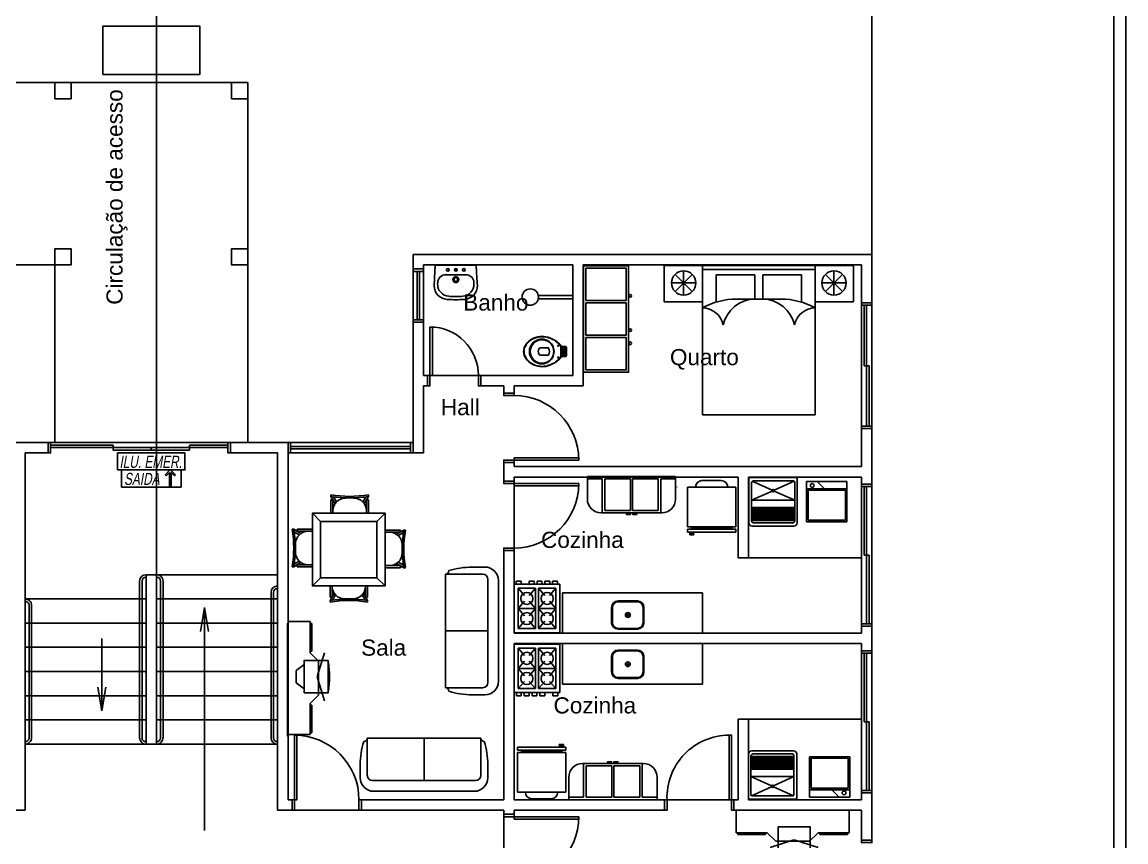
# Model space of a CAD drawing. Extents: x -120 to 1117, y 5 to 675.
# Drawn here: x -109.93 to -96.24, y 33.49 to 43.65 of the extents above; entities that cross this region are included whole.
import ezdxf
from ezdxf.enums import TextEntityAlignment as Align

# ---------------------------------------------------------------- set-up
doc = ezdxf.new("R2010")
doc.units = 0
doc.header["$MEASUREMENT"] = 0
doc.linetypes.add('HIDDEN', pattern=[0.375, 0.25, -0.125])
for name, color, linetype in [('esquadrias', 7, 'CONTINUOUS'), ('janela-porta', 6, 'CONTINUOUS'), ('moveis', 253, 'CONTINUOUS'), ('muro', 6, 'CONTINUOUS'), ('parede', 2, 'CONTINUOUS'), ('piso', 4, 'CONTINUOUS'), ('projecao', 4, 'HIDDEN'), ('texto', 7, 'CONTINUOUS'), ('TUBULAÇÃO', 6, 'CONTINUOUS'), ('TXT', 7, 'CONTINUOUS')]:
    doc.layers.add(name, color=color, linetype=linetype)
doc.styles.get("Standard").update_dxf_attribs({"font": 'arial.ttf'})

msp = doc.modelspace()

# ---------------------------------------------------------------- hatches: boundary and pattern name
at = {"layer": 'TUBULAÇÃO'}
msp.add_hatch(color=1, dxfattribs=at).paths.add_polyline_path([(-108.027, 38.041), (-108.041, 38.027), (-108.082, 38.068), (-108.082, 37.897), (-108.102, 37.897), (-108.102, 38.068), (-108.143, 38.027), (-108.157, 38.041), (-108.092, 38.106)])

# ---------------------------------------------------------------- linework, layer by layer
at = {"layer": 'esquadrias'}
for p, q in [((-108.472, 36.723), (-108.472, 34.782)), ((-108.442, 36.723), (-108.442, 34.782)), ((-108.212, 36.723), (-108.212, 34.782)), ((-108.182, 36.723), (-108.182, 34.782)), ((-106.842, 36.583), (-106.842, 34.782)), ((-106.812, 36.583), (-106.812, 34.782)), ((-109.842, 36.423), (-109.842, 34.782)), ((-109.812, 36.423), (-109.812, 34.782))]:
    msp.add_line(p, q, dxfattribs=at)
for centre, radius, start, end in [((-108.392, 36.723), 0.08, 90, 180), ((-108.392, 36.723), 0.05, 90, 180), ((-108.262, 36.723), 0.08, 0, 90), ((-108.262, 36.723), 0.05, 0, 90), ((-106.762, 36.583), 0.08, 90, 180), ((-106.762, 36.583), 0.05, 90, 180), ((-109.892, 36.423), 0.0798, 359.8689, 90.1311), ((-109.892, 36.423), 0.0496, 359.5309, 90.4691), ((-109.892, 34.782), 0.0797, 269.8105, 0.1895), ((-109.892, 34.782), 0.0495, 269.4167, 0.5833), ((-108.392, 34.782), 0.0797, 179.8105, 270.1895), ((-108.393, 34.782), 0.0495, 179.4167, 270.5833), ((-108.262, 34.782), 0.0797, 269.8105, 0.1895), ((-108.262, 34.782), 0.0495, 269.4167, 0.5833), ((-106.762, 34.782), 0.0797, 179.8105, 270.1895), ((-106.763, 34.782), 0.0495, 179.4167, 270.5833)]:
    msp.add_arc(centre, radius, start, end, dxfattribs=at)
at = {"layer": 'janela-porta', "color": 6, "linetype": 'Continuous'}
for p, q in [((-105.082, 40.563), (-105.082, 39.963)), ((-104.952, 40.563), (-104.952, 39.963)), ((-99.522, 40.143), (-99.522, 38.643)), ((-99.392, 40.143), (-99.392, 38.643)), ((-106.602, 38.443), (-105.112, 38.443)), ((-106.602, 38.313), (-105.112, 38.313)), ((-99.522, 37.895), (-99.522, 36.195)), ((-99.392, 37.895), (-99.392, 36.195)), ((-99.522, 35.83), (-99.522, 34.13)), ((-99.392, 35.83), (-99.392, 34.13)), ((-101.962, 34.013), (-101.932, 34.013))]:
    msp.add_line(p, q, dxfattribs=at)
for points in [[(-105.082, 40.593), (-105.082, 40.563), (-104.952, 40.563), (-104.952, 40.593)], [(-99.392, 40.173), (-99.392, 40.143), (-99.522, 40.143), (-99.522, 40.173)], [(-104.952, 39.933), (-104.952, 39.963), (-105.082, 39.963), (-105.082, 39.933)], [(-104.902, 39.143), (-104.872, 39.143), (-104.872, 39.273), (-104.902, 39.273)], [(-104.242, 39.273), (-104.272, 39.273), (-104.272, 39.143), (-104.242, 39.143)], [(-103.827, 39.053), (-103.827, 39.023), (-103.957, 39.023), (-103.957, 39.053)], [(-99.522, 38.613), (-99.522, 38.643), (-99.392, 38.643), (-99.392, 38.613)], [(-109.607, 38.443), (-109.577, 38.443), (-109.577, 38.313), (-109.607, 38.313)], [(-107.347, 38.313), (-107.377, 38.313), (-107.377, 38.443), (-107.347, 38.443)], [(-106.632, 38.443), (-106.602, 38.443), (-106.602, 38.313), (-106.632, 38.313)], [(-105.082, 38.313), (-105.112, 38.313), (-105.112, 38.443), (-105.082, 38.443)], [(-103.957, 38.193), (-103.957, 38.223), (-103.827, 38.223), (-103.827, 38.193)], [(-103.957, 37.963), (-103.957, 37.933), (-103.827, 37.933), (-103.827, 37.963)], [(-99.392, 37.925), (-99.392, 37.895), (-99.522, 37.895), (-99.522, 37.925)], [(-103.827, 37.103), (-103.827, 37.133), (-103.957, 37.133), (-103.957, 37.103)], [(-99.522, 36.165), (-99.522, 36.195), (-99.392, 36.195), (-99.392, 36.165)], [(-99.392, 35.86), (-99.392, 35.83), (-99.522, 35.83), (-99.522, 35.86)], [(-99.522, 34.1), (-99.522, 34.13), (-99.392, 34.13), (-99.392, 34.1)], [(-106.582, 33.883), (-106.552, 33.883), (-106.552, 34.013), (-106.582, 34.013)], [(-105.722, 34.013), (-105.752, 34.013), (-105.752, 33.883), (-105.722, 33.883)], [(-101.962, 34.013), (-101.932, 34.013), (-101.932, 33.883), (-101.962, 33.883)], [(-101.102, 33.883), (-101.132, 33.883), (-101.132, 34.013), (-101.102, 34.013)], [(-103.957, 33.833), (-103.957, 33.803), (-103.827, 33.803), (-103.827, 33.833)], [(-99.392, 33.513), (-99.392, 33.483), (-99.522, 33.483), (-99.522, 33.513)]]:
    msp.add_lwpolyline(points, dxfattribs=at)
for points in [[(-105.002, 40.563), (-105.002, 39.963), (-105.032, 39.963), (-105.032, 40.563), (-105.002, 40.563)], [(-99.457, 40.143), (-99.457, 39.393), (-99.487, 39.393), (-99.487, 40.143), (-99.457, 40.143)], [(-104.872, 39.273), (-104.842, 39.273), (-104.842, 39.873), (-104.872, 39.873), (-104.872, 39.273)], [(-99.427, 39.393), (-99.427, 38.643), (-99.457, 38.643), (-99.457, 39.393), (-99.427, 39.393)], [(-109.577, 38.378), (-108.802, 38.378), (-108.802, 38.408), (-109.577, 38.408), (-109.577, 38.378)], [(-108.802, 38.378), (-108.327, 38.378), (-108.327, 38.348), (-108.802, 38.348), (-108.802, 38.378)], [(-108.327, 38.378), (-107.852, 38.378), (-107.852, 38.348), (-108.327, 38.348), (-108.327, 38.378)], [(-107.852, 38.378), (-107.377, 38.378), (-107.377, 38.408), (-107.852, 38.408), (-107.852, 38.378)], [(-106.602, 38.363), (-105.112, 38.363), (-105.112, 38.393), (-106.602, 38.393), (-106.602, 38.363)], [(-103.827, 38.223), (-103.827, 38.253), (-103.027, 38.253), (-103.027, 38.223), (-103.827, 38.223)], [(-103.827, 37.933), (-103.827, 37.903), (-103.027, 37.903), (-103.027, 37.933), (-103.827, 37.933)], [(-99.457, 37.895), (-99.457, 37.045), (-99.487, 37.045), (-99.487, 37.895), (-99.457, 37.895)], [(-99.427, 37.045), (-99.427, 36.195), (-99.457, 36.195), (-99.457, 37.045), (-99.427, 37.045)], [(-99.457, 35.83), (-99.457, 34.98), (-99.487, 34.98), (-99.487, 35.83), (-99.457, 35.83)], [(-99.427, 34.98), (-99.427, 34.13), (-99.457, 34.13), (-99.457, 34.98), (-99.427, 34.98)], [(-106.552, 34.013), (-106.522, 34.013), (-106.522, 34.813), (-106.552, 34.813), (-106.552, 34.013)], [(-101.132, 34.013), (-101.162, 34.013), (-101.162, 34.813), (-101.132, 34.813), (-101.132, 34.013)], [(-103.827, 33.803), (-103.827, 33.773), (-103.027, 33.773), (-103.027, 33.803), (-103.827, 33.803)]]:
    msp.add_lwpolyline(points, close=True, dxfattribs=at)
for centre, radius, start, end in [((-104.872, 39.273), 0.6, 0, 90), ((-103.827, 38.223), 0.8, 0, 90), ((-103.827, 37.933), 0.8, 270, 0), ((-106.552, 34.013), 0.8, 0, 90), ((-101.162, 34.042), 0.771, 90, 182.1916), ((-103.827, 33.803), 0.8, 270, 0)]:
    msp.add_arc(centre, radius, start, end, dxfattribs=at)
at = {"layer": 'moveis'}
for p, q in [((-104.814, 40.481), (-104.806, 40.636)), ((-104.801, 40.641), (-104.551, 40.641)), ((-104.551, 40.521), (-104.676, 40.521)), ((-104.541, 40.581), (-104.562, 40.581)), ((-104.302, 40.641), (-104.551, 40.641)), ((-104.551, 40.591), (-104.551, 40.571)), ((-104.551, 40.521), (-104.426, 40.521)), ((-104.289, 40.481), (-104.297, 40.636)), ((-101.967, 40.635), (-101.967, 40.185)), ((-101.967, 40.635), (-101.494, 40.635)), ((-101.832, 40.525), (-101.62, 40.313)), ((-101.62, 40.525), (-101.832, 40.313)), ((-101.726, 40.569), (-101.726, 40.269)), ((-99.621, 40.635), (-101.494, 40.635)), ((-101.494, 38.785), (-101.494, 40.635)), ((-101.494, 40.585), (-100.094, 40.585)), ((-101.325, 40.519), (-100.844, 40.519)), ((-101.325, 40.181), (-101.325, 40.519)), ((-100.844, 40.519), (-100.844, 40.219)), ((-100.263, 40.519), (-100.744, 40.519)), ((-100.744, 40.519), (-100.744, 40.219)), ((-100.263, 40.181), (-100.263, 40.519)), ((-100.094, 38.785), (-100.094, 40.635)), ((-99.968, 40.525), (-99.756, 40.313)), ((-99.756, 40.525), (-99.968, 40.313)), ((-99.862, 40.569), (-99.862, 40.269)), ((-99.621, 40.635), (-99.776, 40.635)), ((-99.621, 40.635), (-99.621, 40.185)), ((-104.819, 40.376), (-104.814, 40.481)), ((-104.777, 40.411), (-104.776, 40.426)), ((-104.326, 40.411), (-104.327, 40.426)), ((-104.284, 40.376), (-104.289, 40.481)), ((-104.284, 40.385), (-104.284, 40.376)), ((-101.876, 40.419), (-101.576, 40.419)), ((-99.712, 40.419), (-100.012, 40.419)), ((-103.527, 40.264), (-103.102, 40.264)), ((-103.102, 40.224), (-103.527, 40.224)), ((-101.967, 40.185), (-101.494, 40.185)), ((-100.744, 40.219), (-101.07, 40.219)), ((-100.744, 40.219), (-100.518, 40.219)), ((-99.621, 40.185), (-100.094, 40.185)), ((-103.5, 39.614), (-103.404, 39.614)), ((-103.25, 39.644), (-103.25, 39.639)), ((-103.25, 39.639), (-103.25, 39.632)), ((-103.25, 39.632), (-103.25, 39.569)), ((-103.25, 39.632), (-103.192, 39.632)), ((-103.25, 39.622), (-103.206, 39.622)), ((-103.25, 39.507), (-103.25, 39.569)), ((-103.242, 39.605), (-103.231, 39.605)), ((-103.227, 39.605), (-103.227, 39.569)), ((-103.227, 39.569), (-103.227, 39.534)), ((-103.215, 39.601), (-103.215, 39.569)), ((-103.215, 39.538), (-103.215, 39.569)), ((-103.199, 39.614), (-103.199, 39.569)), ((-103.199, 39.569), (-103.199, 39.524)), ((-103.18, 39.621), (-103.18, 39.569)), ((-103.18, 39.569), (-103.18, 39.518)), ((-103.404, 39.525), (-103.5, 39.525)), ((-103.206, 39.517), (-103.25, 39.517)), ((-103.25, 39.507), (-103.25, 39.5)), ((-103.192, 39.507), (-103.25, 39.507)), ((-103.25, 39.5), (-103.25, 39.495)), ((-103.242, 39.533), (-103.231, 39.533)), ((-101.494, 38.785), (-100.094, 38.785)), ((-101.826, 38.02), (-102.92, 38.02)), ((-102.92, 37.99), (-102.92, 38.02)), ((-102.92, 37.99), (-102.735, 37.99)), ((-102.92, 37.99), (-102.92, 37.74)), ((-102.735, 37.57), (-102.735, 37.99)), ((-102.705, 37.6), (-102.705, 37.99)), ((-102.705, 37.99), (-102.385, 37.99)), ((-102.385, 37.6), (-102.385, 37.99)), ((-102.361, 37.6), (-102.361, 37.99)), ((-102.361, 37.99), (-102.041, 37.99)), ((-102.041, 37.6), (-102.041, 37.99)), ((-101.826, 37.99), (-102.011, 37.99)), ((-102.011, 37.57), (-102.011, 37.99)), ((-101.826, 38.02), (-101.826, 37.99)), ((-101.826, 37.99), (-101.826, 37.74)), ((-101.259, 37.97), (-101.499, 37.97)), ((-100.318, 38.006), (-100.918, 38.006)), ((-100.918, 38.006), (-100.918, 37.443)), ((-100.876, 37.962), (-100.628, 37.85)), ((-100.355, 37.962), (-100.603, 37.85)), ((-100.318, 37.444), (-100.318, 38.006)), ((-99.701, 37.959), (-100.201, 37.959)), ((-100.201, 37.959), (-100.201, 37.459)), ((-100.069, 37.959), (-99.979, 37.869)), ((-99.701, 37.959), (-99.701, 37.459)), ((-106.1, 37.793), (-106.1, 37.773)), ((-105.635, 37.793), (-105.635, 37.773)), ((-101.809, 37.89), (-101.809, 37.887)), ((-101.079, 37.887), (-101.679, 37.887)), ((-101.679, 37.887), (-101.679, 37.397)), ((-101.179, 37.887), (-101.179, 37.89)), ((-101.079, 37.397), (-101.079, 37.887)), ((-100.628, 37.839), (-100.883, 37.725)), ((-100.603, 37.839), (-100.348, 37.725)), ((-100.181, 37.849), (-100.181, 37.479)), ((-99.721, 37.849), (-99.721, 37.479)), ((-106.1, 37.773), (-106.048, 37.684)), ((-106.1, 37.564), (-106.1, 37.731)), ((-106.075, 37.731), (-106.1, 37.731)), ((-106.075, 37.731), (-106.075, 37.564)), ((-106.069, 37.768), (-106.032, 37.704)), ((-105.917, 37.754), (-105.818, 37.754)), ((-105.703, 37.704), (-105.666, 37.768)), ((-105.687, 37.684), (-105.635, 37.773)), ((-105.66, 37.731), (-105.66, 37.564)), ((-105.66, 37.731), (-105.635, 37.731)), ((-105.635, 37.731), (-105.635, 37.564)), ((-106.229, 37.464), (-106.329, 37.564)), ((-105.429, 37.564), (-105.529, 37.464)), ((-102.735, 37.57), (-102.75, 37.57)), ((-102.735, 37.57), (-102.011, 37.57)), ((-102.385, 37.6), (-102.705, 37.6)), ((-102.041, 37.6), (-102.361, 37.6)), ((-102.011, 37.57), (-101.996, 37.57)), ((-100.883, 37.634), (-100.348, 37.634)), ((-100.883, 37.624), (-100.348, 37.624)), ((-100.883, 37.614), (-100.348, 37.614)), ((-100.883, 37.604), (-100.348, 37.604)), ((-100.883, 37.594), (-100.348, 37.594)), ((-100.883, 37.579), (-100.348, 37.579)), ((-100.883, 37.564), (-100.348, 37.564)), ((-100.883, 37.549), (-100.348, 37.549)), ((-100.883, 37.534), (-100.348, 37.534)), ((-100.883, 37.514), (-100.348, 37.514)), ((-101.679, 37.397), (-101.079, 37.397)), ((-101.679, 37.367), (-101.679, 37.329)), ((-101.679, 37.367), (-101.079, 37.367)), ((-101.629, 37.397), (-101.629, 37.367)), ((-101.629, 37.389), (-101.129, 37.389)), ((-101.629, 37.382), (-101.129, 37.382)), ((-101.629, 37.375), (-101.129, 37.375)), ((-101.129, 37.367), (-101.129, 37.397)), ((-101.079, 37.329), (-101.079, 37.367)), ((-100.883, 37.494), (-100.348, 37.494)), ((-100.883, 37.474), (-100.348, 37.474)), ((-100.878, 37.406), (-100.359, 37.406)), ((-99.701, 37.459), (-100.201, 37.459)), ((-99.721, 37.479), (-100.181, 37.479)), ((-106.581, 37.366), (-106.561, 37.366)), ((-106.471, 37.314), (-106.561, 37.366)), ((-106.492, 37.298), (-106.556, 37.335)), ((-106.518, 37.366), (-106.329, 37.366)), ((-106.518, 37.341), (-106.518, 37.366)), ((-106.518, 37.341), (-106.329, 37.341)), ((-105.429, 37.355), (-105.238, 37.355)), ((-105.238, 37.331), (-105.429, 37.331)), ((-105.195, 37.355), (-105.285, 37.304)), ((-105.2, 37.324), (-105.264, 37.287)), ((-105.238, 37.331), (-105.238, 37.355)), ((-105.176, 37.355), (-105.195, 37.355)), ((-101.679, 37.329), (-101.079, 37.329)), ((-101.649, 37.329), (-101.649, 37.299)), ((-101.649, 37.299), (-101.599, 37.299)), ((-101.639, 37.309), (-101.639, 37.329)), ((-101.599, 37.309), (-101.639, 37.309)), ((-101.599, 37.299), (-101.599, 37.309)), ((-106.541, 37.084), (-106.541, 37.183)), ((-105.215, 37.172), (-105.215, 37.073)), ((-106.556, 36.932), (-106.492, 36.969)), ((-105.264, 36.959), (-105.2, 36.922)), ((-106.581, 36.901), (-106.561, 36.901)), ((-106.561, 36.901), (-106.471, 36.953)), ((-106.518, 36.926), (-106.329, 36.926)), ((-106.518, 36.926), (-106.518, 36.901)), ((-106.329, 36.901), (-106.518, 36.901)), ((-105.238, 36.915), (-105.429, 36.915)), ((-105.238, 36.89), (-105.429, 36.89)), ((-105.285, 36.942), (-105.195, 36.89)), ((-105.238, 36.915), (-105.238, 36.89)), ((-105.176, 36.89), (-105.195, 36.89)), ((-104.19, 36.897), (-104.351, 36.897)), ((-106.229, 36.764), (-106.329, 36.664)), ((-105.529, 36.764), (-105.429, 36.664)), ((-104.219, 36.809), (-104.681, 36.809)), ((-104.681, 35.402), (-104.681, 36.809)), ((-104.153, 35.468), (-104.153, 36.743)), ((-104.021, 35.482), (-104.021, 36.728)), ((-103.827, 36.084), (-103.827, 36.684)), ((-103.827, 36.684), (-103.263, 36.684)), ((-103.802, 36.724), (-103.742, 36.724)), ((-103.802, 36.684), (-103.802, 36.724)), ((-103.742, 36.684), (-103.742, 36.724)), ((-103.641, 36.684), (-103.641, 36.724)), ((-103.641, 36.724), (-103.581, 36.724)), ((-103.581, 36.684), (-103.581, 36.724)), ((-103.544, 36.724), (-103.484, 36.724)), ((-103.544, 36.684), (-103.544, 36.724)), ((-103.484, 36.684), (-103.484, 36.724)), ((-103.447, 36.724), (-103.387, 36.724)), ((-103.447, 36.684), (-103.447, 36.724)), ((-103.387, 36.684), (-103.387, 36.724)), ((-103.351, 36.684), (-103.351, 36.724)), ((-103.351, 36.724), (-103.291, 36.724)), ((-103.291, 36.684), (-103.291, 36.724)), ((-103.263, 36.084), (-103.263, 36.684)), ((-106.111, 36.526), (-106.111, 36.664)), ((-106.059, 36.572), (-106.111, 36.483)), ((-106.086, 36.526), (-106.086, 36.664)), ((-106.042, 36.552), (-106.079, 36.488)), ((-105.677, 36.488), (-105.714, 36.552)), ((-105.646, 36.483), (-105.697, 36.572)), ((-105.67, 36.526), (-105.67, 36.664)), ((-105.646, 36.664), (-105.646, 36.526)), ((-103.777, 36.634), (-103.565, 36.634)), ((-103.777, 36.134), (-103.777, 36.634)), ((-103.777, 36.634), (-103.7, 36.543)), ((-103.642, 36.543), (-103.565, 36.634)), ((-103.565, 36.634), (-103.565, 36.134)), ((-103.525, 36.634), (-103.525, 36.134)), ((-103.525, 36.634), (-103.313, 36.634)), ((-103.525, 36.634), (-103.448, 36.543)), ((-103.39, 36.543), (-103.313, 36.634)), ((-103.313, 36.134), (-103.313, 36.634)), ((-103.227, 36.078), (-103.227, 36.578)), ((-103.227, 36.578), (-101.494, 36.578)), ((-101.494, 36.578), (-101.494, 36.078)), ((-106.086, 36.526), (-106.111, 36.526)), ((-106.111, 36.463), (-106.111, 36.483)), ((-105.829, 36.503), (-105.928, 36.503)), ((-105.67, 36.526), (-105.646, 36.526)), ((-105.646, 36.463), (-105.646, 36.483)), ((-103.777, 36.384), (-103.7, 36.475)), ((-103.642, 36.475), (-103.565, 36.384)), ((-103.525, 36.384), (-103.448, 36.475)), ((-103.39, 36.475), (-103.313, 36.384)), ((-102.539, 36.478), (-102.299, 36.478)), ((-102.539, 36.468), (-102.299, 36.468)), ((-103.565, 36.384), (-103.777, 36.384)), ((-103.7, 36.293), (-103.777, 36.384)), ((-103.565, 36.384), (-103.642, 36.293)), ((-103.313, 36.384), (-103.525, 36.384)), ((-103.448, 36.293), (-103.525, 36.384)), ((-103.313, 36.384), (-103.39, 36.293)), ((-102.619, 36.208), (-102.619, 36.398)), ((-102.609, 36.208), (-102.609, 36.398)), ((-102.229, 36.398), (-102.229, 36.208)), ((-102.219, 36.398), (-102.219, 36.208)), ((-106.639, 36.221), (-106.359, 36.221)), ((-106.639, 34.801), (-106.639, 36.201)), ((-106.359, 36.221), (-106.359, 35.836)), ((-106.359, 35.857), (-106.359, 36.2)), ((-106.359, 36.2), (-106.338, 36.2)), ((-106.338, 36.2), (-106.338, 35.857)), ((-103.7, 36.225), (-103.777, 36.134)), ((-103.565, 36.134), (-103.642, 36.225)), ((-103.448, 36.225), (-103.525, 36.134)), ((-103.313, 36.134), (-103.39, 36.225)), ((-102.299, 36.138), (-102.539, 36.138)), ((-104.681, 36.105), (-104.153, 36.105)), ((-103.263, 36.084), (-103.827, 36.084)), ((-103.565, 36.134), (-103.777, 36.134)), ((-103.313, 36.134), (-103.525, 36.134)), ((-102.299, 36.128), (-102.539, 36.128)), ((-103.827, 35.941), (-103.263, 35.941)), ((-103.827, 35.941), (-103.827, 35.341)), ((-103.777, 35.891), (-103.777, 35.391)), ((-103.777, 35.891), (-103.565, 35.891)), ((-103.777, 35.891), (-103.7, 35.8)), ((-103.642, 35.8), (-103.565, 35.891)), ((-103.565, 35.391), (-103.565, 35.891)), ((-103.525, 35.391), (-103.525, 35.891)), ((-103.525, 35.891), (-103.313, 35.891)), ((-103.525, 35.891), (-103.448, 35.8)), ((-103.39, 35.8), (-103.313, 35.891)), ((-103.313, 35.891), (-103.313, 35.391)), ((-103.263, 35.941), (-103.263, 35.341)), ((-103.227, 35.948), (-103.227, 35.448)), ((-102.539, 35.868), (-102.299, 35.868)), ((-101.494, 35.448), (-101.494, 35.948)), ((-106.338, 35.857), (-106.359, 35.857)), ((-106.359, 35.836), (-106.254, 35.731)), ((-106.272, 35.541), (-106.178, 35.836)), ((-106.254, 35.731), (-106.254, 35.311)), ((-103.777, 35.641), (-103.7, 35.731)), ((-103.642, 35.731), (-103.565, 35.641)), ((-103.525, 35.641), (-103.448, 35.731)), ((-103.39, 35.731), (-103.313, 35.641)), ((-102.619, 35.598), (-102.619, 35.788)), ((-102.609, 35.598), (-102.609, 35.788)), ((-102.539, 35.858), (-102.299, 35.858)), ((-102.229, 35.788), (-102.229, 35.598)), ((-102.219, 35.788), (-102.219, 35.598)), ((-103.777, 35.641), (-103.565, 35.641)), ((-103.7, 35.55), (-103.777, 35.641)), ((-103.565, 35.641), (-103.642, 35.55)), ((-103.525, 35.641), (-103.313, 35.641)), ((-103.448, 35.55), (-103.525, 35.641)), ((-103.313, 35.641), (-103.39, 35.55)), ((-106.272, 35.536), (-106.178, 35.241)), ((-103.7, 35.481), (-103.777, 35.391)), ((-103.565, 35.391), (-103.642, 35.481)), ((-103.448, 35.481), (-103.525, 35.391)), ((-103.313, 35.391), (-103.39, 35.481)), ((-102.299, 35.528), (-102.539, 35.528)), ((-102.299, 35.518), (-102.539, 35.518)), ((-104.219, 35.402), (-104.681, 35.402)), ((-104.19, 35.314), (-104.351, 35.314)), ((-103.263, 35.341), (-103.827, 35.341)), ((-103.799, 35.341), (-103.799, 35.301)), ((-103.565, 35.391), (-103.777, 35.391)), ((-103.739, 35.341), (-103.739, 35.301)), ((-103.702, 35.341), (-103.702, 35.301)), ((-103.642, 35.341), (-103.642, 35.301)), ((-103.606, 35.341), (-103.606, 35.301)), ((-103.546, 35.341), (-103.546, 35.301)), ((-103.313, 35.391), (-103.525, 35.391)), ((-103.509, 35.341), (-103.509, 35.301)), ((-103.449, 35.341), (-103.449, 35.301)), ((-103.348, 35.341), (-103.348, 35.301)), ((-103.288, 35.341), (-103.288, 35.301)), ((-103.227, 35.448), (-101.494, 35.448)), ((-106.254, 35.311), (-106.359, 35.206)), ((-106.359, 35.206), (-106.359, 34.821)), ((-106.359, 35.185), (-106.359, 34.842)), ((-106.338, 35.185), (-106.359, 35.185)), ((-106.338, 34.842), (-106.338, 35.185)), ((-103.739, 35.301), (-103.799, 35.301)), ((-103.642, 35.301), (-103.702, 35.301)), ((-103.546, 35.301), (-103.606, 35.301)), ((-103.449, 35.301), (-103.509, 35.301)), ((-103.288, 35.301), (-103.348, 35.301)), ((-106.359, 34.821), (-106.639, 34.821)), ((-106.359, 34.842), (-106.338, 34.842)), ((-105.649, 34.316), (-105.649, 34.778)), ((-105.649, 34.778), (-104.242, 34.778)), ((-104.945, 34.778), (-104.945, 34.25)), ((-104.242, 34.316), (-104.242, 34.778)), ((-103.788, 34.667), (-103.788, 34.629)), ((-103.188, 34.667), (-103.788, 34.667)), ((-103.218, 34.697), (-103.268, 34.697)), ((-103.268, 34.697), (-103.268, 34.687)), ((-103.268, 34.687), (-103.228, 34.687)), ((-103.228, 34.687), (-103.228, 34.667)), ((-103.218, 34.667), (-103.218, 34.697)), ((-103.188, 34.629), (-103.188, 34.667)), ((-103.188, 34.629), (-103.788, 34.629)), ((-103.788, 34.599), (-103.788, 34.109)), ((-103.188, 34.599), (-103.788, 34.599)), ((-103.738, 34.629), (-103.738, 34.599)), ((-103.238, 34.621), (-103.738, 34.621)), ((-103.238, 34.614), (-103.738, 34.614)), ((-103.238, 34.607), (-103.738, 34.607)), ((-103.238, 34.599), (-103.238, 34.629)), ((-103.188, 34.109), (-103.188, 34.599)), ((-100.923, 34.581), (-100.923, 34.019)), ((-100.358, 34.551), (-100.892, 34.551)), ((-100.358, 34.531), (-100.892, 34.531)), ((-100.358, 34.511), (-100.892, 34.511)), ((-100.363, 34.619), (-100.882, 34.619)), ((-100.323, 34.019), (-100.323, 34.582)), ((-100.167, 34.047), (-100.167, 34.547)), ((-100.167, 34.547), (-99.667, 34.547)), ((-100.147, 34.157), (-100.147, 34.527)), ((-100.147, 34.527), (-99.687, 34.527)), ((-99.687, 34.157), (-99.687, 34.527)), ((-99.667, 34.047), (-99.667, 34.547)), ((-105.737, 34.287), (-105.737, 34.448)), ((-104.154, 34.287), (-104.154, 34.448)), ((-102.966, 34.464), (-102.981, 34.464)), ((-102.241, 34.464), (-102.966, 34.464)), ((-102.966, 34.464), (-102.966, 34.044)), ((-102.936, 34.434), (-102.936, 34.044)), ((-102.936, 34.434), (-102.616, 34.434)), ((-102.616, 34.434), (-102.616, 34.044)), ((-102.591, 34.434), (-102.591, 34.044)), ((-102.591, 34.434), (-102.271, 34.434)), ((-102.271, 34.434), (-102.271, 34.044)), ((-102.241, 34.464), (-102.241, 34.044)), ((-102.241, 34.464), (-102.226, 34.464)), ((-100.358, 34.491), (-100.892, 34.491)), ((-100.358, 34.476), (-100.892, 34.476)), ((-100.358, 34.461), (-100.892, 34.461)), ((-100.358, 34.446), (-100.892, 34.446)), ((-100.358, 34.431), (-100.892, 34.431)), ((-100.358, 34.421), (-100.892, 34.421)), ((-100.358, 34.411), (-100.892, 34.411)), ((-100.358, 34.401), (-100.892, 34.401)), ((-100.358, 34.391), (-100.892, 34.391)), ((-105.583, 34.25), (-104.308, 34.25)), ((-103.151, 34.044), (-103.151, 34.294)), ((-102.056, 34.044), (-102.056, 34.294)), ((-100.638, 34.186), (-100.892, 34.3)), ((-100.612, 34.186), (-100.358, 34.3)), ((-105.569, 34.118), (-104.322, 34.118)), ((-103.788, 34.109), (-103.188, 34.109)), ((-103.688, 34.109), (-103.688, 34.106)), ((-103.288, 34.106), (-103.288, 34.109)), ((-100.886, 34.063), (-100.638, 34.174)), ((-100.365, 34.063), (-100.612, 34.174)), ((-99.799, 34.047), (-99.889, 34.137)), ((-103.608, 34.026), (-103.368, 34.026)), ((-103.151, 34.014), (-103.151, 34.044)), ((-103.151, 34.044), (-102.966, 34.044)), ((-103.151, 34.014), (-102.056, 34.014)), ((-102.616, 34.044), (-102.936, 34.044)), ((-102.271, 34.044), (-102.591, 34.044)), ((-102.056, 34.044), (-102.241, 34.044)), ((-102.056, 34.044), (-102.056, 34.014)), ((-100.923, 34.019), (-100.323, 34.019)), ((-100.167, 34.047), (-99.667, 34.047)), ((-101.074, 33.604), (-101.074, 33.884)), ((-99.674, 33.884), (-99.674, 33.604)), ((-100.689, 33.604), (-101.074, 33.604)), ((-100.71, 33.604), (-101.053, 33.604)), ((-101.053, 33.604), (-101.053, 33.583)), ((-101.053, 33.583), (-100.71, 33.583)), ((-100.71, 33.583), (-100.71, 33.604)), ((-100.584, 33.499), (-100.689, 33.604)), ((-100.059, 33.604), (-100.164, 33.499)), ((-99.674, 33.604), (-100.059, 33.604)), ((-100.038, 33.604), (-99.695, 33.604)), ((-100.038, 33.583), (-100.038, 33.604)), ((-99.695, 33.583), (-100.038, 33.583)), ((-99.695, 33.604), (-99.695, 33.583)), ((-100.359, 33.517), (-100.654, 33.422)), ((-100.164, 33.499), (-100.584, 33.499)), ((-100.354, 33.517), (-100.058, 33.422))]:
    msp.add_line(p, q, dxfattribs=at)
for points in [[(-102.968, 39.312), (-102.408, 39.312), (-102.408, 40.632), (-102.968, 40.632), (-102.968, 39.312)], [(-102.938, 40.202), (-102.438, 40.202), (-102.438, 40.602), (-102.938, 40.602), (-102.938, 40.202)], [(-102.938, 39.772), (-102.438, 39.772), (-102.438, 40.172), (-102.938, 40.172), (-102.938, 39.772)], [(-102.938, 39.342), (-102.438, 39.342), (-102.438, 39.742), (-102.938, 39.742), (-102.938, 39.342)], [(-105.429, 37.564), (-105.429, 36.664), (-106.329, 36.664), (-106.329, 37.564), (-105.429, 37.564)], [(-102.385, 37.56), (-102.385, 37.55), (-102.435, 37.55), (-102.435, 37.56), (-102.385, 37.56)], [(-102.308, 37.56), (-102.308, 37.55), (-102.358, 37.55), (-102.358, 37.56), (-102.308, 37.56)], [(-105.529, 37.464), (-105.529, 36.764), (-106.229, 36.764), (-106.229, 37.464), (-105.529, 37.464)], [(-106.432, 35.339), (-106.432, 35.739), (-106.132, 35.739), (-106.132, 35.339), (-106.432, 35.339)], [(-102.669, 34.474), (-102.669, 34.484), (-102.619, 34.484), (-102.619, 34.474), (-102.669, 34.474)], [(-102.591, 34.474), (-102.591, 34.484), (-102.541, 34.484), (-102.541, 34.474), (-102.591, 34.474)], [(-100.556, 33.676), (-100.156, 33.676), (-100.156, 33.376), (-100.556, 33.376), (-100.556, 33.676)]]:
    msp.add_lwpolyline(points, close=True, dxfattribs=at)
for points in [[(-100.348, 37.725), (-100.883, 37.725), (-100.883, 37.949)], [(-100.868, 37.965), (-100.362, 37.965)], [(-100.348, 37.95), (-100.348, 37.725)], [(-99.701, 37.869), (-100.201, 37.869)], [(-99.721, 37.849), (-100.181, 37.849)], [(-100.348, 37.725), (-100.883, 37.725), (-100.883, 37.468)], [(-100.348, 37.473), (-100.348, 37.725)], [(-100.86, 37.444), (-100.377, 37.444)], [(-106.432, 35.689), (-106.532, 35.614), (-106.532, 35.464), (-106.432, 35.389)], [(-100.892, 34.3), (-100.358, 34.3), (-100.358, 34.557)], [(-100.892, 34.552), (-100.892, 34.3)], [(-100.381, 34.581), (-100.863, 34.581)], [(-100.892, 34.3), (-100.358, 34.3), (-100.358, 34.076)], [(-100.892, 34.075), (-100.892, 34.3)], [(-100.167, 34.137), (-99.667, 34.137)], [(-100.147, 34.157), (-99.687, 34.157)], [(-100.373, 34.06), (-100.879, 34.06)]]:
    msp.add_lwpolyline(points, dxfattribs=at)
for centre, radius in [((-104.651, 40.581), 0.016), ((-104.551, 40.581), 0.016), ((-104.451, 40.581), 0.016), ((-101.726, 40.419), 0.15), ((-99.862, 40.419), 0.15), ((-104.551, 40.461), 0.0375), ((-104.551, 40.461), 0.0225), ((-103.628, 40.244), 0.102), ((-102.39, 40.261), 0.017), ((-102.39, 39.835), 0.017), ((-103.28, 39.642), 0.0075), ((-102.39, 39.671), 0.017), ((-103.28, 39.496), 0.0075), ((-100.132, 37.908), 0.0235), ((-100.616, 37.845), 0.014), ((-103.671, 36.509), 0.075), ((-103.419, 36.509), 0.075), ((-103.671, 36.259), 0.075), ((-103.419, 36.259), 0.075), ((-102.419, 36.303), 0.03), ((-102.419, 36.303), 0.01), ((-103.671, 35.766), 0.075), ((-103.419, 35.766), 0.075), ((-103.671, 35.516), 0.075), ((-103.419, 35.516), 0.075), ((-102.419, 35.693), 0.03), ((-102.419, 35.693), 0.01), ((-100.625, 34.18), 0.014), ((-99.737, 34.098), 0.0235)]:
    msp.add_circle(centre, radius, dxfattribs=at)
for centre, radius, start, end in [((-104.801, 40.636), 0.005, 90, 177.0582), ((-104.676, 40.421), 0.1, 90, 177.0582), ((-104.426, 40.421), 0.1, 2.9418, 90), ((-104.649, 40.385), 0.17, 180, 265.3019), ((-104.627, 40.403), 0.15, 177.0582, 266.2836), ((-104.476, 40.403), 0.15, 273.7164, 2.9418), ((-104.454, 40.385), 0.17, 274.6981, 0), ((-104.551, 41.571), 1.32, 266.2836, 270), ((-104.551, 41.571), 1.32, 270, 273.7164), ((-104.551, 41.571), 1.36, 265.3019, 270), ((-104.551, 41.571), 1.36, 270, 274.6981), ((-101.07, 39.342), 0.877, 90, 118.8881), ((-101.494, 39.848), 0.262, 11.064, 90.0505), ((-100.829, 39.801), 0.42, 92.0643, 166.5578), ((-100.759, 39.801), 0.42, 13.4422, 87.9357), ((-100.518, 39.342), 0.877, 61.1119, 90), ((-100.094, 39.848), 0.262, 89.9495, 168.936), ((-103.47, 39.494), 0.268, 121.6809, 141.8397), ((-103.47, 39.494), 0.264, 121.6861, 141.8298), ((-103.482, 39.509), 0.248, 96.483, 121.0731), ((-103.482, 39.509), 0.244, 96.4778, 121.0674), ((-103.483, 39.566), 0.157, 100.028, 138.7776), ((-103.483, 39.571), 0.144, 100.8079, 136.9265), ((-103.481, 39.514), 0.243, 73.2378, 97.0453), ((-103.481, 39.514), 0.239, 84.2407, 97.0506), ((-103.484, 39.577), 0.146, 59.7019, 100.4456), ((-103.482, 39.57), 0.145, 60.1948, 101.0664), ((-103.499, 39.424), 0.331, 55.8497, 82.7065), ((-103.499, 39.424), 0.335, 55.8476, 74.7475), ((-103.487, 39.569), 0.154, 0.2488, 60.3441), ((-103.483, 39.57), 0.146, 359.8878, 60.0886), ((-103.492, 39.437), 0.316, 40.7546, 55.5359), ((-103.492, 39.437), 0.32, 41.9479, 55.5381), ((-103.561, 39.57), 0.149, 143.0019, 180.1282), ((-103.561, 39.569), 0.149, 179.8718, 216.9981), ((-103.561, 39.57), 0.144, 143.02, 180.1282), ((-103.561, 39.569), 0.144, 179.8718, 216.98), ((-103.485, 39.57), 0.153, 139.3363, 180.0547), ((-103.485, 39.569), 0.153, 179.9453, 220.6637), ((-103.486, 39.571), 0.142, 136.2284, 180.6636), ((-103.486, 39.568), 0.142, 179.3364, 223.7716), ((-103.444, 39.569), 0.0846, 159.2223, 200.7777), ((-103.501, 39.59), 0.0241, 89.1095, 156.4896), ((-103.483, 39.569), 0.146, 299.9114, 0.1122), ((-103.487, 39.57), 0.154, 299.6559, 359.7512), ((-103.456, 39.569), 0.0683, 319.3118, 40.6882), ((-103.26, 39.644), 0.0102, 358.3086, 45.2439), ((-103.26, 39.638), 0.00945, 6.988, 38.6516), ((-103.242, 39.614), 0.00832, 184.718, 267.9851), ((-103.232, 39.617), 0.0119, 274.0521, 294.0204), ((-103.223, 39.594), 0.0131, 70.6125, 109.6582), ((-103.221, 39.601), 0.00592, 43.936, 67.4016), ((-103.222, 39.601), 0.00666, 357.9572, 36.1023), ((-103.206, 39.615), 0.00728, 358.275, 91.725), ((-103.192, 39.62), 0.0118, 3.6802, 91.299), ((-103.47, 39.645), 0.268, 218.1603, 238.3191), ((-103.47, 39.645), 0.264, 218.1702, 238.3139), ((-103.482, 39.629), 0.244, 238.9326, 263.5222), ((-103.483, 39.573), 0.157, 221.2224, 259.972), ((-103.483, 39.567), 0.144, 223.0735, 259.1921), ((-103.501, 39.549), 0.0241, 203.5104, 270.8905), ((-103.482, 39.569), 0.145, 258.9336, 299.8052), ((-103.484, 39.562), 0.146, 259.5544, 300.2981), ((-103.499, 39.715), 0.331, 277.2935, 304.1503), ((-103.499, 39.715), 0.335, 285.2525, 304.1523), ((-103.492, 39.702), 0.316, 304.4641, 319.2454), ((-103.492, 39.702), 0.32, 304.4619, 318.0521), ((-103.26, 39.495), 0.0102, 314.7561, 1.6914), ((-103.26, 39.501), 0.00945, 321.3484, 353.012), ((-103.242, 39.525), 0.00832, 92.0149, 175.282), ((-103.232, 39.522), 0.0119, 65.9796, 85.9479), ((-103.223, 39.545), 0.0131, 250.3419, 289.3875), ((-103.221, 39.538), 0.00592, 292.5983, 316.064), ((-103.222, 39.538), 0.00666, 323.8977, 2.0428), ((-103.206, 39.524), 0.00728, 268.275, 1.725), ((-103.192, 39.519), 0.0118, 268.701, 356.3198), ((-103.482, 39.629), 0.248, 238.9269, 263.517), ((-103.481, 39.624), 0.243, 262.9547, 286.7622), ((-103.481, 39.624), 0.239, 262.9494, 275.7593), ((-101.499, 37.89), 0.08, 90, 180), ((-101.259, 37.89), 0.08, 0, 90), ((-100.865, 37.947), 0.0184, 99.4954, 172.9816), ((-100.366, 37.947), 0.0177, 6.1155, 77.8974), ((-105.868, 39.15), 1.376, 260.271, 279.729), ((-105.868, 39.13), 1.376, 260.271, 279.729), ((-105.917, 37.595), 0.158, 90, 180), ((-105.818, 37.595), 0.158, 0, 90), ((-102.75, 37.74), 0.17, 180, 270), ((-101.996, 37.74), 0.17, 270, 0), ((-100.878, 37.446), 0.04, 184.4716, 269.908), ((-100.856, 37.471), 0.0273, 185.6846, 261.89), ((-100.377, 37.472), 0.0285, 268.9331, 2.9271), ((-100.366, 37.454), 0.0487, 278.3965, 347.5708), ((-107.937, 37.134), 1.376, 350.271, 9.729), ((-107.918, 37.134), 1.376, 350.271, 9.729), ((-106.383, 37.183), 0.158, 90, 180), ((-105.374, 37.172), 0.158, 0, 90), ((-103.839, 37.123), 1.376, 170.271, 189.729), ((-103.819, 37.123), 1.376, 170.271, 189.729), ((-106.383, 37.084), 0.158, 180, 270), ((-105.374, 37.073), 0.158, 270, 0), ((-104.681, 36.853), 0.044, 270.0031, 0), ((-104.348, 35.927), 0.97, 90.1722, 107.3184), ((-104.19, 36.729), 0.169, 0, 90), ((-104.219, 36.743), 0.066, 0, 90), ((-105.928, 36.661), 0.158, 180, 270), ((-105.829, 36.661), 0.158, 270, 0), ((-105.878, 35.126), 1.376, 80.271, 99.729), ((-105.878, 35.107), 1.376, 80.271, 99.729), ((-102.539, 36.398), 0.08, 90, 180), ((-102.539, 36.398), 0.07, 90, 180), ((-102.299, 36.398), 0.08, 0, 90), ((-102.299, 36.398), 0.07, 0, 90), ((-102.539, 36.208), 0.08, 180, 270), ((-102.539, 36.208), 0.07, 180, 270), ((-102.299, 36.208), 0.08, 270, 0), ((-102.299, 36.208), 0.07, 270, 0), ((-102.539, 35.788), 0.08, 90, 180), ((-102.299, 35.788), 0.08, 0, 90), ((-102.539, 35.788), 0.07, 90, 180), ((-102.299, 35.788), 0.07, 0, 90), ((-107.164, 35.539), 1.048, 350.3828, 9.6172), ((-102.539, 35.598), 0.08, 180, 270), ((-102.539, 35.598), 0.07, 180, 270), ((-102.299, 35.598), 0.08, 270, 0), ((-102.299, 35.598), 0.07, 270, 0), ((-104.219, 35.468), 0.066, 270, 0), ((-104.19, 35.482), 0.169, 270, 0), ((-104.681, 35.358), 0.044, 0, 89.997), ((-104.348, 36.284), 0.97, 252.6816, 269.8277), ((-105.693, 34.778), 0.044, 270, 359.997), ((-104.198, 34.778), 0.044, 180.0031, 270), ((-104.767, 34.445), 0.97, 162.6817, 179.8277), ((-105.124, 34.445), 0.97, 0.1722, 17.3184), ((-100.875, 34.57), 0.0487, 98.3965, 167.5708), ((-100.864, 34.552), 0.0285, 88.9331, 182.9271), ((-100.385, 34.554), 0.0273, 5.6845, 81.89), ((-100.363, 34.579), 0.04, 4.4716, 89.908), ((-102.981, 34.294), 0.17, 90, 180), ((-102.226, 34.294), 0.17, 0, 90), ((-105.569, 34.287), 0.169, 180, 270), ((-105.583, 34.316), 0.066, 180, 270), ((-104.322, 34.287), 0.169, 270, 0), ((-104.308, 34.316), 0.066, 270, 0), ((-103.608, 34.106), 0.08, 180, 270), ((-103.368, 34.106), 0.08, 270, 0), ((-100.875, 34.077), 0.0177, 186.1155, 257.8974), ((-100.376, 34.078), 0.0184, 279.4954, 352.9816)]:
    msp.add_arc(centre, radius, start, end, dxfattribs=at)
at = {"layer": 'muro'}
for p, q in [((-96.242, 68.133), (-96.242, 22.823)), ((-96.392, 67.983), (-96.392, 22.823))]:
    msp.add_line(p, q, dxfattribs=at)
at = {"layer": 'parede'}
for p, q in [((-105.082, 40.773), (-99.392, 40.773)), ((-105.082, 40.593), (-105.082, 40.773)), ((-99.392, 40.173), (-99.392, 40.773)), ((-104.952, 40.593), (-105.082, 40.593)), ((-104.952, 40.643), (-103.102, 40.643)), ((-104.952, 40.643), (-104.952, 40.593)), ((-103.102, 40.643), (-103.102, 39.273)), ((-102.972, 40.643), (-102.972, 39.143)), ((-99.522, 40.643), (-102.972, 40.643)), ((-99.522, 40.643), (-99.522, 40.173)), ((-99.522, 40.173), (-99.392, 40.173)), ((-105.082, 38.443), (-105.082, 39.933)), ((-104.952, 39.933), (-105.082, 39.933)), ((-104.952, 39.933), (-104.952, 39.273)), ((-104.952, 39.273), (-104.902, 39.273)), ((-104.902, 39.273), (-104.902, 39.143)), ((-104.242, 39.273), (-103.102, 39.273)), ((-104.242, 39.273), (-104.242, 39.143)), ((-104.952, 38.313), (-104.952, 39.143)), ((-104.952, 39.143), (-104.902, 39.143)), ((-104.242, 39.143), (-103.957, 39.143)), ((-103.957, 39.053), (-103.957, 39.143)), ((-103.827, 39.053), (-103.957, 39.053)), ((-103.827, 39.143), (-103.827, 39.053)), ((-102.972, 39.143), (-103.827, 39.143)), ((-99.522, 38.613), (-99.522, 38.143)), ((-99.522, 38.613), (-99.392, 38.613)), ((-99.392, 37.925), (-99.392, 38.613)), ((-109.607, 38.443), (-110.022, 38.443)), ((-109.607, 38.313), (-109.607, 38.443)), ((-106.632, 38.443), (-107.347, 38.443)), ((-107.347, 38.313), (-107.347, 38.443)), ((-106.632, 38.313), (-106.632, 38.443)), ((-105.082, 38.313), (-105.082, 38.443)), ((-109.892, 33.883), (-109.892, 38.313)), ((-109.892, 38.313), (-109.607, 38.313)), ((-107.347, 38.313), (-106.762, 38.313)), ((-106.762, 33.883), (-106.762, 38.313)), ((-106.632, 34.013), (-106.632, 38.313)), ((-105.082, 38.313), (-104.952, 38.313)), ((-103.827, 38.193), (-103.957, 38.193)), ((-103.957, 37.963), (-103.957, 38.193)), ((-103.827, 38.193), (-103.827, 38.143)), ((-99.522, 38.143), (-103.827, 38.143)), ((-103.827, 37.963), (-103.957, 37.963)), ((-103.827, 38.013), (-101.052, 38.013)), ((-103.827, 37.963), (-103.827, 38.013)), ((-101.052, 38.013), (-101.052, 37.013)), ((-99.522, 38.013), (-100.922, 38.013)), ((-100.922, 38.013), (-100.922, 37.013)), ((-99.522, 37.925), (-99.522, 38.013)), ((-99.522, 37.925), (-99.392, 37.925)), ((-103.957, 34.013), (-103.957, 37.103)), ((-103.827, 37.103), (-103.957, 37.103)), ((-103.827, 36.078), (-103.827, 37.103)), ((-100.922, 37.013), (-101.052, 37.013)), ((-108.392, 34.703), (-108.392, 36.803)), ((-108.392, 36.803), (-108.262, 36.803)), ((-108.262, 34.703), (-108.262, 36.803)), ((-99.522, 36.078), (-99.522, 36.165)), ((-99.522, 36.165), (-99.392, 36.165)), ((-99.392, 35.86), (-99.392, 36.165)), ((-99.522, 36.078), (-103.827, 36.078)), ((-103.827, 34.013), (-103.827, 35.948)), ((-99.522, 35.948), (-103.827, 35.948)), ((-99.522, 35.86), (-99.522, 35.948)), ((-99.522, 35.86), (-99.392, 35.86)), ((-101.052, 34.013), (-101.052, 35.013)), ((-100.922, 35.013), (-101.052, 35.013)), ((-100.922, 34.013), (-100.922, 35.013)), ((-108.392, 34.703), (-108.262, 34.703)), ((-99.522, 34.013), (-99.522, 34.1)), ((-99.522, 34.1), (-99.392, 34.1)), ((-99.392, 33.513), (-99.392, 34.1)), ((-106.632, 34.013), (-106.582, 34.013)), ((-106.582, 34.013), (-106.582, 33.883)), ((-105.722, 34.013), (-103.957, 34.013)), ((-105.722, 34.013), (-105.722, 33.883)), ((-101.962, 34.013), (-103.827, 34.013)), ((-101.962, 34.013), (-101.962, 33.883)), ((-101.052, 34.013), (-101.102, 34.013)), ((-101.102, 34.013), (-101.102, 33.883)), ((-99.522, 34.013), (-100.922, 34.013)), ((-109.892, 33.883), (-110.072, 33.883)), ((-106.762, 33.883), (-106.582, 33.883)), ((-105.722, 33.883), (-103.957, 33.883)), ((-103.957, 33.833), (-103.957, 33.883)), ((-103.827, 33.833), (-103.957, 33.833)), ((-103.827, 33.833), (-103.827, 33.883)), ((-101.962, 33.883), (-103.827, 33.883)), ((-99.522, 33.883), (-101.102, 33.883)), ((-99.522, 33.513), (-99.522, 33.883)), ((-99.522, 33.513), (-99.392, 33.513))]:
    msp.add_line(p, q, dxfattribs=at)
for points in [[(-109.522, 42.903), (-109.522, 42.703), (-109.322, 42.703), (-109.322, 42.903), (-109.522, 42.903)], [(-107.132, 42.903), (-107.132, 42.703), (-107.332, 42.703), (-107.332, 42.903), (-107.132, 42.903)], [(-109.522, 40.643), (-109.522, 40.843), (-109.322, 40.843), (-109.322, 40.643), (-109.522, 40.643)], [(-107.132, 40.643), (-107.132, 40.843), (-107.332, 40.843), (-107.332, 40.643), (-107.132, 40.643)]]:
    msp.add_lwpolyline(points, close=True, dxfattribs=at)
at = {"layer": 'piso'}
for p, q in [((-99.392, 54.183), (-99.392, 40.773)), ((-107.132, 42.903), (-117.262, 42.903)), ((-107.132, 38.443), (-107.132, 42.903)), ((-111.572, 40.643), (-109.522, 40.643)), ((-109.522, 38.443), (-109.522, 40.643)), ((-104.952, 39.273), (-104.242, 39.273)), ((-109.607, 38.443), (-107.347, 38.443)), ((-103.827, 37.133), (-103.827, 37.933)), ((-100.922, 37.013), (-99.522, 37.013)), ((-106.762, 36.803), (-108.262, 36.803)), ((-108.392, 36.503), (-109.892, 36.503)), ((-106.762, 36.503), (-108.262, 36.503)), ((-107.666, 36.396), (-107.716, 36.1)), ((-107.666, 36.396), (-107.616, 36.1)), ((-107.666, 36.396), (-107.666, 33.633)), ((-108.392, 36.203), (-109.892, 36.203)), ((-106.762, 36.203), (-108.262, 36.203)), ((-108.941, 35.114), (-108.941, 36.011)), ((-108.392, 35.903), (-109.892, 35.903)), ((-106.762, 35.903), (-108.262, 35.903)), ((-108.392, 35.603), (-109.892, 35.603)), ((-106.762, 35.603), (-108.262, 35.603)), ((-108.941, 35.114), (-108.991, 35.41)), ((-108.941, 35.114), (-108.891, 35.41)), ((-108.392, 35.303), (-109.892, 35.303)), ((-106.762, 35.303), (-108.262, 35.303)), ((-108.392, 35.003), (-109.892, 35.003)), ((-106.762, 35.003), (-108.262, 35.003)), ((-100.922, 35.013), (-99.522, 35.013)), ((-109.892, 34.703), (-108.392, 34.703)), ((-106.762, 34.703), (-108.262, 34.703)), ((-101.932, 34.013), (-101.052, 34.013)), ((-106.582, 33.883), (-105.722, 33.883)), ((-103.957, 33.833), (-103.957, 32.973))]:
    msp.add_line(p, q, dxfattribs=at)
msp.add_lwpolyline([(-108.927, 43.003), (-107.727, 43.003), (-107.727, 43.603), (-108.927, 43.603)], close=True, dxfattribs=at)
at = {"layer": 'projecao'}
for p, q in [((-108.262, 68.133), (-108.262, 34.703)), ((-108.262, 34.703), (-108.262, 68.133))]:
    msp.add_line(p, q, dxfattribs=at)
at = {"layer": 'TUBULAÇÃO', "color": 1}
for p, q in [((-108.092, 38.106), (-108.157, 38.041)), ((-108.102, 38.068), (-108.143, 38.027)), ((-108.102, 38.068), (-108.102, 37.897)), ((-108.092, 38.106), (-108.027, 38.041)), ((-108.082, 38.068), (-108.082, 37.897)), ((-108.082, 38.068), (-108.041, 38.027)), ((-108.143, 38.027), (-108.157, 38.041)), ((-108.027, 38.041), (-108.041, 38.027)), ((-108.082, 37.897), (-108.102, 37.897))]:
    msp.add_line(p, q, dxfattribs=at)
for points in [[(-108.745, 38.101), (-107.91, 38.101), (-107.91, 38.313), (-108.745, 38.313)], [(-108.697, 37.888), (-107.957, 37.888), (-107.957, 38.101), (-108.697, 38.101)]]:
    msp.add_lwpolyline(points, close=True, dxfattribs=at)

# ---------------------------------------------------------------- texts
at = {"layer": 'texto'}
msp.add_text('Circulação de acesso', height=0.2, rotation=90, dxfattribs=at).set_placement((-108.623, 41.484), align=Align.BOTTOM_CENTER)
for s, p in [('Banho', (-104.055, 40.017)), ('Quarto', (-101.469, 39.34)), ('Hall', (-104.496, 38.72)), ('Cozinha', (-102.982, 37.075)), ('Sala', (-105.446, 35.739)), ('Cozinha', (-102.827, 35.023))]:
    msp.add_text(s, height=0.2, dxfattribs=at).set_placement(p, align=Align.BOTTOM_CENTER)
at = {"layer": 'TXT', "oblique": 10, "width": 0.7}
for s, p in [('ILU. EMER.', (-108.722, 38.127)), ('SAIDA', (-108.665, 37.915))]:
    msp.add_text(s, height=0.15, dxfattribs=at).set_placement(p)

doc.saveas('drawing.dxf')
